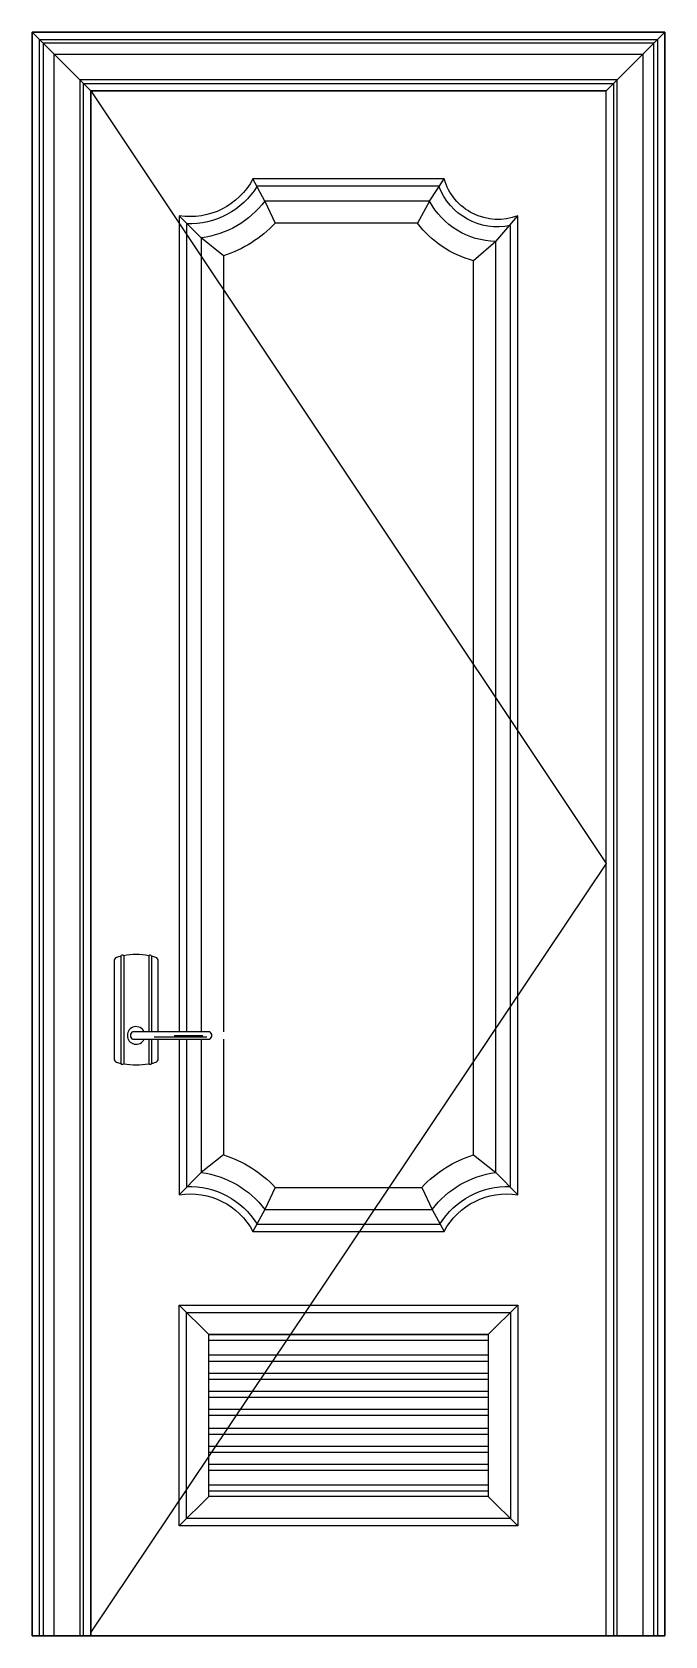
# Model space of a CAD drawing. Header units: metres. Extents: x -4588 to -3728, y 0 to 2180.
import ezdxf

# ---------------------------------------------------------------- set-up
doc = ezdxf.new("R2010")
doc.units = ezdxf.units.M
for name, color, linetype in [('2', 2, 'Continuous'), ('3', 3, 'Continuous'), ('4', 4, 'Continuous'), ('7', 7, 'Continuous')]:
    doc.layers.add(name, color=color, linetype=linetype)

msp = doc.modelspace()

# ---------------------------------------------------------------- linework, layer by layer
at = {"layer": '2'}
for p, q in [((-3727.62, 0), (-4587.62, 0)), ((-4587.62, 0), (-3727.62, 0))]:
    msp.add_line(p, q, dxfattribs=at)
at = {"layer": '3'}
for p, q in [((-4577.62, 0), (-4577.62, 2170)), ((-4577.62, 2170), (-3737.62, 2170)), ((-4522.62, 2115), (-4572.62, 2165)), ((-3792.62, 2115), (-3742.62, 2165)), ((-3737.62, 2170), (-3737.62, 0)), ((-4557.62, 0), (-4557.62, 2150)), ((-4557.62, 2150), (-3757.62, 2150)), ((-3757.62, 2150), (-3757.62, 0)), ((-4517.62, 0), (-4517.62, 2110)), ((-4517.62, 2110), (-3797.62, 2110)), ((-3797.62, 2110), (-3797.62, 0)), ((-4271.29, 1950.37), (-4287.62, 1980.37)), ((-4047.6, 1950.37), (-4027.62, 1980.37)), ((-4271.29, 1950.37), (-4257.23, 1920.37)), ((-4047.6, 1950.37), (-4063.98, 1920.37)), ((-4357.62, 1900.26), (-4387.62, 1930.37)), ((-3957.62, 1895.31), (-3927.62, 1930.37)), ((-4327.62, 1876.06), (-4357.62, 1900.26)), ((-3957.62, 1895.31), (-3987.62, 1869.29)), ((-4467.14, 923.99), (-4467.14, 778.23)), ((-4463.14, 924.57), (-4463.14, 777.65)), ((-4429.14, 924.57), (-4429.14, 821.15)), ((-4425.14, 923.99), (-4425.14, 821.15)), ((-4429.14, 811.15), (-4429.14, 777.65)), ((-4425.14, 811.15), (-4425.14, 778.23)), ((-4421.53, 814.09), (-4350.22, 814.09)), ((-4394.4, 816.11), (-4355.76, 816.11)), ((-4327.62, 653.98), (-4357.62, 629.78)), ((-3987.62, 653.98), (-3957.62, 629.78)), ((-4357.62, 629.78), (-4387.62, 599.68)), ((-3957.62, 629.78), (-3927.62, 599.68)), ((-4257.23, 609.68), (-4271.29, 579.68)), ((-4058.01, 609.68), (-4043.95, 579.68)), ((-4271.29, 579.68), (-4287.62, 549.68)), ((-4043.95, 579.68), (-4027.62, 549.68)), ((-4347.62, 409.68), (-4387.62, 449.68)), ((-3967.62, 409.68), (-3927.62, 449.68)), ((-3967.62, 409.68), (-4347.62, 409.68)), ((-3967.62, 401.51), (-4347.62, 401.51)), ((-3967.62, 381.4), (-4347.62, 381.4)), ((-3967.62, 373.23), (-4347.62, 373.23)), ((-3967.62, 356.88), (-4347.62, 356.88)), ((-3967.62, 348.71), (-4347.62, 348.71)), ((-3967.62, 332.37), (-4347.62, 332.37)), ((-3967.62, 324.19), (-4347.62, 324.19)), ((-3967.62, 307.85), (-4347.62, 307.85)), ((-3967.62, 299.68), (-4347.62, 299.68)), ((-3967.62, 282.02), (-4347.62, 282.02)), ((-3967.62, 273.85), (-4347.62, 273.85)), ((-3967.62, 257.5), (-4347.62, 257.5)), ((-3967.62, 249.33), (-4347.62, 249.33)), ((-3967.62, 232.99), (-4347.62, 232.99)), ((-3967.62, 224.82), (-4347.62, 224.82)), ((-3967.62, 204.71), (-4347.62, 204.71)), ((-3967.62, 196.54), (-4347.62, 196.54)), ((-4347.62, 189.68), (-4387.62, 149.68)), ((-3927.62, 149.68), (-3967.62, 189.68))]:
    msp.add_line(p, q, dxfattribs=at)
for points in [[(-3742.62, 0), (-3742.62, 2165), (-4572.62, 2165), (-4572.62, 0)], [(-3792.62, 0), (-3792.62, 2115), (-4522.62, 2115), (-4522.62, 0)], [(-4507.62, 2100), (-3807.62, 1050), (-4507.62, 5)]]:
    msp.add_lwpolyline(points, dxfattribs=at)
for points in [[(-4377.62, 811.15), (-4377.62, 610.66, -0.27), (-4281.85, 559.68), (-4033.39, 559.68, -0.27), (-3937.62, 610.66), (-3937.62, 1917.03, -0.37), (-4034.84, 1970.37), (-4281.85, 1970.37, -0.27), (-4377.62, 1919.39), (-4377.62, 821.15)], [(-4357.62, 811.15), (-4357.62, 629.78, -0.2), (-4271.29, 579.68), (-4043.95, 579.68, -0.2), (-3957.62, 629.78), (-3957.62, 1895.31, -0.27), (-4047.6, 1950.37), (-4271.29, 1950.37, -0.2), (-4357.62, 1900.26), (-4357.62, 821.15)], [(-4327.62, 811.15), (-4327.62, 653.98, -0.13), (-4257.23, 609.68), (-4058.01, 609.68, -0.13), (-3987.62, 653.98), (-3987.62, 1869.29, -0.17), (-4063.98, 1920.37), (-4257.23, 1920.37, -0.13), (-4327.62, 1876.06), (-4327.62, 821.15)]]:
    msp.add_lwpolyline(points, format="xyb", dxfattribs=at)
for points in [[(-3937.62, 159.68), (-4377.62, 159.68), (-4377.62, 439.68), (-3937.62, 439.68)], [(-3967.62, 189.68), (-4347.62, 189.68), (-4347.62, 409.68), (-3967.62, 409.68)]]:
    msp.add_lwpolyline(points, close=True, dxfattribs=at)
at = {"layer": '4'}
msp.add_lwpolyline([(-3727.62, 0), (-3727.62, 2180), (-4587.62, 2180), (-4587.62, 0)], dxfattribs=at)
at = {"layer": '7'}
for p, q in [((-4587.62, 0), (-4587.62, 2180)), ((-4587.62, 2180), (-3727.62, 2180)), ((-4507.62, 2100), (-4587.62, 2180)), ((-3807.62, 2100), (-3727.62, 2180)), ((-3727.62, 2180), (-3727.62, 0)), ((-4507.62, 0), (-4507.62, 2100)), ((-4507.62, 2100), (-3807.62, 2100)), ((-3807.62, 0), (-3807.62, 2100))]:
    msp.add_line(p, q, dxfattribs=at)
msp.add_lwpolyline([(-3807.62, 0), (-3807.62, 2100), (-4507.62, 2100), (-4507.62, 0)], dxfattribs=at)
for points in [[(-3927.62, 599.68), (-3927.62, 1930.37, -0.44), (-4027.62, 1980.37), (-4287.62, 1980.37, -0.32), (-4387.62, 1930.37), (-4387.62, 821.15)], [(-4416.14, 821.15), (-4416.14, 917.63, 0.32), (-4419.48, 922.34, 0.02), (-4425.14, 923.99, 0.5), (-4429.14, 924.57, 0.09), (-4463.14, 924.57, 0.5), (-4467.14, 923.99, 0.02), (-4472.81, 922.34, 0.32), (-4476.14, 917.63), (-4476.14, 784.58, 0.32), (-4472.81, 779.87, 0.02), (-4467.14, 778.23, 0.5), (-4463.14, 777.65, 0.09), (-4429.14, 777.65, 0.5), (-4425.14, 778.23, 0.02), (-4419.48, 779.87, 0.32), (-4416.14, 784.58), (-4416.14, 811.15)], [(-4387.62, 811.15), (-4387.62, 599.68, -0.32), (-4287.62, 549.68), (-4027.62, 549.68, -0.32), (-3927.62, 599.68)]]:
    msp.add_lwpolyline(points, format="xyb", dxfattribs=at)
msp.add_lwpolyline([(-4453.16, 812.84, 0.28), (-4450.5, 811.15), (-4346.14, 811.15, 0.57), (-4346.14, 821.15), (-4450.5, 821.15, 0.28), (-4453.16, 819.47, 0.21)], format="xyb", close=True, dxfattribs=at)
msp.add_lwpolyline([(-3927.62, 149.68), (-4387.62, 149.68), (-4387.62, 449.68), (-3927.62, 449.68)], close=True, dxfattribs=at)
msp.add_arc((-4446.14, 816.15), 12, 24.62, 335.38, dxfattribs=at)

doc.saveas('drawing.dxf')
